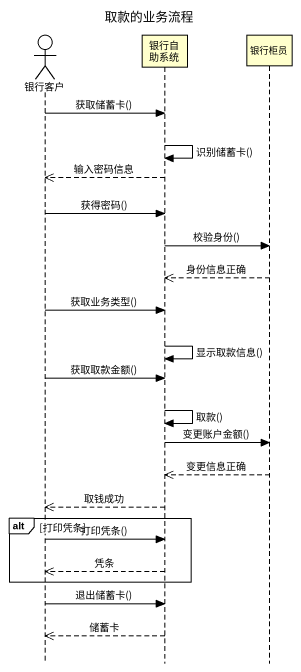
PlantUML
@startuml
title 取款的业务流程
hide footbox
actor 银行客户
participant 银行自助系统
participant 银行柜员

银行客户 -> 银行自助系统 : 获取储蓄卡()
银行自助系统 -> 银行自助系统 : 识别储蓄卡()
银行自助系统 -->> 银行客户 : 输入密码信息
银行客户 -> 银行自助系统 : 获得密码()
银行自助系统 -> 银行柜员 : 校验身份()
银行柜员 -->> 银行自助系统 : 身份信息正确
银行客户 -> 银行自助系统 : 获取业务类型()
银行自助系统 -> 银行自助系统 : 显示取款信息()
银行客户 -> 银行自助系统 : 获取取款金额()
银行自助系统 -> 银行自助系统 : 取款()
银行自助系统 -> 银行柜员 : 变更账户金额()
银行柜员 -->> 银行自助系统 : 变更信息正确
银行自助系统 -->> 银行客户 : 取钱成功
alt 打印凭条
  银行客户 -> 银行自助系统 : 打印凭条()
  银行自助系统 -->> 银行客户 : 凭条
end
银行客户 -> 银行自助系统 : 退出储蓄卡()
银行自助系统 -->> 银行客户 : 储蓄卡
@enduml
